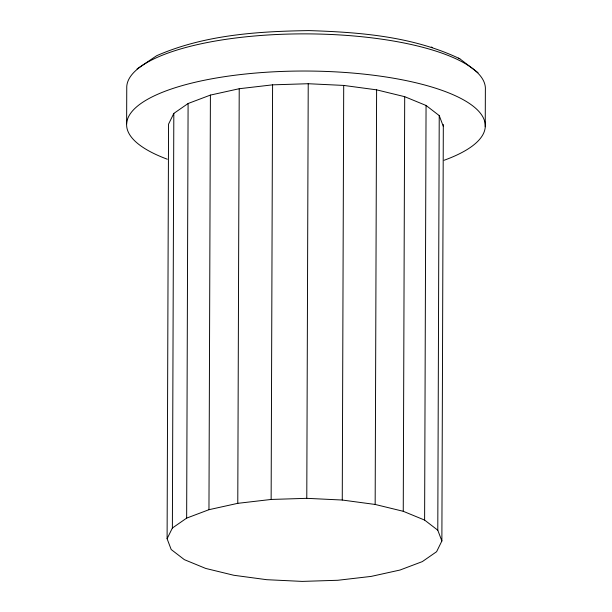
<?xml version="1.0" encoding="UTF-8"?>
<svg xmlns="http://www.w3.org/2000/svg" width="612" height="612" viewBox="0 0 612 612"><rect width="100%" height="100%" fill="white"/><g stroke="black" fill="none" stroke-linecap="round" stroke-linejoin="round"><path stroke-width="0.92" d="M126.63 123.785L126.76 86.629A179.331 54.223 0.2 0 1 309.052 33.889A179.331 54.223 0.2 0 1 485.37 89.574L485.239 126.73M443.325 124.496L441.872 540.993L436.601 551.703L422.326 561.609L400.019 570.032L371.201 576.397L337.832 580.275L302.198 581.4L266.717 579.694L233.815 575.272L205.724 568.441L184.365 559.659L171.192 549.522L167.099 538.736L168.552 124.129L173.823 113.419L188.098 103.512L210.406 95.09L239.223 88.725L272.592 84.846L308.226 83.722L343.707 85.428L376.61 89.849L404.7 96.681L426.059 105.463L439.232 115.591L443.317 126.386M167.099 538.736L172.377 528.026L173.823 113.419M172.377 528.026L186.652 518.119L188.098 103.512M186.652 518.119L208.96 509.697L210.406 95.09M208.96 509.697L237.777 503.332L239.223 88.725M237.777 503.332L271.139 499.453L272.592 84.846M441.872 540.993L437.787 530.206L424.613 520.078L403.254 511.295L375.164 504.456L342.261 500.035L306.78 498.329L308.226 83.722M342.261 500.035L343.707 85.428M375.164 504.456L376.61 89.849M403.254 511.295L404.7 96.681M424.613 520.078L426.059 105.463M437.787 530.206L439.232 115.591M137.05 68.926L156.718 55.684C204.507 34.838 257.491 31.365 308.983 30.6C360.147 32.229 412.924 36.383 459.773 58.752L478.026 72.729M271.139 499.453L306.78 498.329M458.342 58.163L459.773 58.752M431.269 47.032L432.447 47.514M167.305 159.212A179.331 54.223 0.2 0 1 183.524 85.244A179.331 54.223 0.2 0 1 428.867 86.162A179.331 54.223 0.2 0 1 444.121 160.26"/></g></svg>
